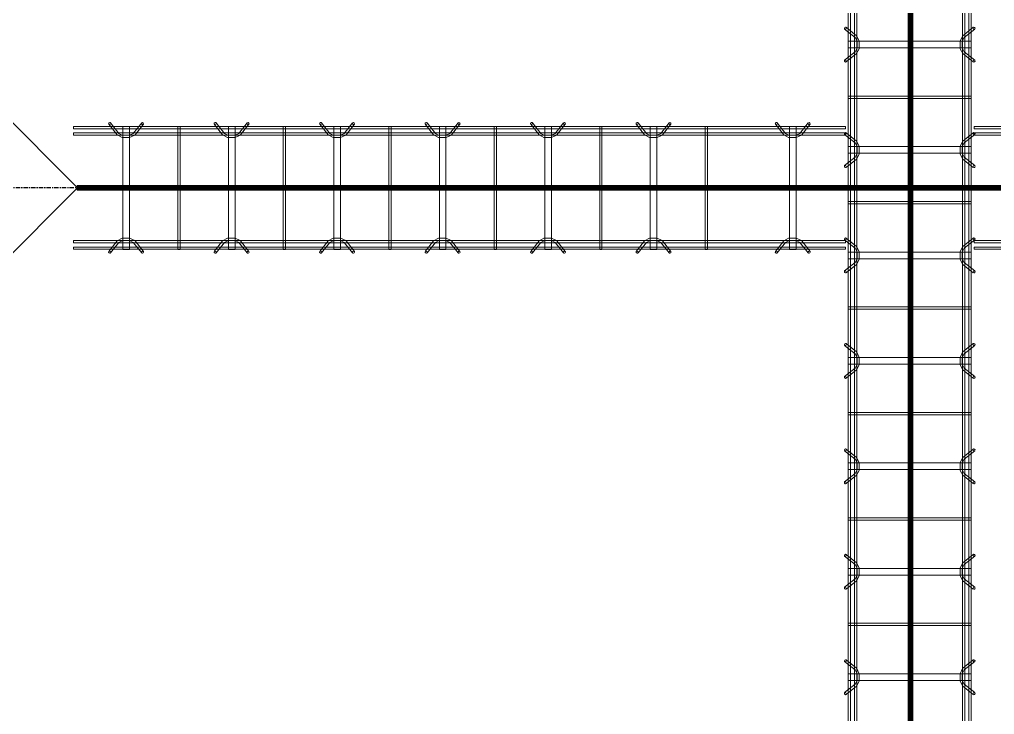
# Model space of a CAD drawing. Header units: inches. Extents: x -19229 to -222, y -6301 to 12387.
# Drawn here: x -2159.7 to -2048.8, y 10407.2 to 10486.4 of the extents above; entities that cross this region are included whole.
import ezdxf

# ---------------------------------------------------------------- set-up
doc = ezdxf.new("R2010")
doc.units = ezdxf.units.IN
doc.header["$MEASUREMENT"] = 0
doc.linetypes.add('Grid Line 1_2_', pattern=[0.875, 0.5, -0.125, 0.125, -0.125])
for name, color, linetype, lineweight in [('A-FLOR', 192, 'Continuous', 9), ('A-GENM', 13, 'Continuous', 9), ('S-BEAM', 12, 'Continuous', 9), ('S-GRID', 1, 'Continuous', 9)]:
    doc.layers.add(name, color=color, linetype=linetype, lineweight=lineweight)

# ---------------------------------------------------------------- blocks, each defined once
blk = doc.blocks.new('Dowel bar assembly - Dowel bar assembly-669756-SLAB ON GROUND JOINTS')
at = {"layer": 'S-BEAM'}
for p, q in [((508.02, 2.23), (508.97, 1.03)), ((509.18, 1.19), (508.23, 2.39)), ((511.76, 2.39), (510.81, 1.19)), ((511.01, 1.03), (511.96, 2.23)), ((520.02, 2.23), (520.97, 1.03)), ((521.18, 1.19), (520.23, 2.39)), ((523.76, 2.39), (522.81, 1.19)), ((523.01, 1.03), (523.96, 2.23)), ((532.02, 2.23), (532.97, 1.03)), ((533.18, 1.19), (532.23, 2.39)), ((535.76, 2.39), (534.81, 1.19)), ((535.01, 1.03), (535.96, 2.23)), ((544.02, 2.23), (544.97, 1.03)), ((545.18, 1.19), (544.23, 2.39)), ((547.76, 2.39), (546.81, 1.19)), ((547.01, 1.03), (547.96, 2.23)), ((556.02, 2.23), (556.97, 1.03)), ((557.18, 1.19), (556.23, 2.39)), ((559.76, 2.39), (558.81, 1.19)), ((559.01, 1.03), (559.96, 2.23)), ((568.02, 2.23), (568.97, 1.03)), ((569.18, 1.19), (568.23, 2.39)), ((571.76, 2.39), (570.81, 1.19)), ((571.01, 1.03), (571.96, 2.23)), ((580.02, 2.23), (580.97, 1.03)), ((581.18, 1.19), (580.23, 2.39)), ((583.76, 2.39), (582.81, 1.19)), ((583.01, 1.03), (583.96, 2.23)), ((2175, 1.98), (0, 1.98)), ((0, 1.72), (2175, 1.72)), ((2175, 1.25), (0, 1.25)), ((509.62, 1.99), (509.62, -12.01)), ((510.38, 1.99), (509.62, 1.99)), ((509.62, 1.99), (510.38, 1.99)), ((510.38, -12.01), (510.38, 1.99)), ((515.87, 1.99), (515.87, -12.01)), ((516.13, 1.99), (515.87, 1.99)), ((515.87, 1.99), (516.13, 1.99)), ((516.13, -12.01), (516.13, 1.99)), ((521.62, 1.99), (521.62, -12.01)), ((522.38, 1.99), (521.62, 1.99)), ((521.62, 1.99), (522.38, 1.99)), ((522.38, -12.01), (522.38, 1.99)), ((527.87, 1.99), (527.87, -12.01)), ((528.13, 1.99), (527.87, 1.99)), ((527.87, 1.99), (528.13, 1.99)), ((528.13, -12.01), (528.13, 1.99)), ((533.62, 1.99), (533.62, -12.01)), ((534.38, 1.99), (533.62, 1.99)), ((533.62, 1.99), (534.38, 1.99)), ((534.38, -12.01), (534.38, 1.99)), ((539.87, 1.99), (539.87, -12.01)), ((540.13, 1.99), (539.87, 1.99)), ((539.87, 1.99), (540.13, 1.99)), ((540.13, -12.01), (540.13, 1.99)), ((545.62, 1.99), (545.62, -12.01)), ((546.38, 1.99), (545.62, 1.99)), ((545.62, 1.99), (546.38, 1.99)), ((546.38, -12.01), (546.38, 1.99)), ((551.87, 1.99), (551.87, -12.01)), ((552.13, 1.99), (551.87, 1.99)), ((551.87, 1.99), (552.13, 1.99)), ((552.13, -12.01), (552.13, 1.99)), ((557.62, 1.99), (557.62, -12.01)), ((558.38, 1.99), (557.62, 1.99)), ((557.62, 1.99), (558.38, 1.99)), ((558.38, -12.01), (558.38, 1.99)), ((563.87, 1.99), (563.87, -12.01)), ((564.13, 1.99), (563.87, 1.99)), ((563.87, 1.99), (564.13, 1.99)), ((564.13, -12.01), (564.13, 1.99)), ((569.62, 1.99), (569.62, -12.01)), ((570.38, 1.99), (569.62, 1.99)), ((569.62, 1.99), (570.38, 1.99)), ((570.38, -12.01), (570.38, 1.99)), ((575.87, 1.99), (575.87, -12.01)), ((576.13, 1.99), (575.87, 1.99)), ((575.87, 1.99), (576.13, 1.99)), ((576.13, -12.01), (576.13, 1.99)), ((581.62, 1.99), (581.62, -12.01)), ((582.38, 1.99), (581.62, 1.99)), ((581.62, 1.99), (582.38, 1.99)), ((582.38, -12.01), (582.38, 1.99)), ((0, 0.99), (2175, 0.99)), ((2175, -11.01), (0, -11.01)), ((508.97, -11.05), (508.02, -12.25)), ((511.96, -12.25), (511.01, -11.05)), ((520.97, -11.05), (520.02, -12.25)), ((523.96, -12.25), (523.01, -11.05)), ((532.97, -11.05), (532.02, -12.25)), ((535.96, -12.25), (535.01, -11.05)), ((544.97, -11.05), (544.02, -12.25)), ((547.96, -12.25), (547.01, -11.05)), ((556.97, -11.05), (556.02, -12.25)), ((559.96, -12.25), (559.01, -11.05)), ((568.97, -11.05), (568.02, -12.25)), ((571.96, -12.25), (571.01, -11.05)), ((580.97, -11.05), (580.02, -12.25)), ((583.96, -12.25), (583.01, -11.05)), ((0, -11.27), (2175, -11.27)), ((2175, -11.74), (0, -11.74)), ((0, -12), (2175, -12)), ((508.23, -12.41), (509.18, -11.21)), ((510.38, -12.01), (509.62, -12.01)), ((509.62, -12.01), (510.38, -12.01)), ((510.81, -11.21), (511.76, -12.41)), ((516.13, -12.01), (515.87, -12.01)), ((515.87, -12.01), (516.13, -12.01)), ((520.23, -12.41), (521.18, -11.21)), ((522.38, -12.01), (521.62, -12.01)), ((521.62, -12.01), (522.38, -12.01)), ((522.81, -11.21), (523.76, -12.41)), ((528.13, -12.01), (527.87, -12.01)), ((527.87, -12.01), (528.13, -12.01)), ((532.23, -12.41), (533.18, -11.21)), ((534.38, -12.01), (533.62, -12.01)), ((533.62, -12.01), (534.38, -12.01)), ((534.81, -11.21), (535.76, -12.41)), ((540.13, -12.01), (539.87, -12.01)), ((539.87, -12.01), (540.13, -12.01)), ((544.23, -12.41), (545.18, -11.21)), ((546.38, -12.01), (545.62, -12.01)), ((545.62, -12.01), (546.38, -12.01)), ((546.81, -11.21), (547.76, -12.41)), ((552.13, -12.01), (551.87, -12.01)), ((551.87, -12.01), (552.13, -12.01)), ((556.23, -12.41), (557.18, -11.21)), ((558.38, -12.01), (557.62, -12.01)), ((557.62, -12.01), (558.38, -12.01)), ((558.81, -11.21), (559.76, -12.41)), ((564.13, -12.01), (563.87, -12.01)), ((563.87, -12.01), (564.13, -12.01)), ((568.23, -12.41), (569.18, -11.21)), ((570.38, -12.01), (569.62, -12.01)), ((569.62, -12.01), (570.38, -12.01)), ((570.81, -11.21), (571.76, -12.41)), ((576.13, -12.01), (575.87, -12.01)), ((575.87, -12.01), (576.13, -12.01)), ((580.23, -12.41), (581.18, -11.21)), ((582.38, -12.01), (581.62, -12.01)), ((581.62, -12.01), (582.38, -12.01)), ((582.81, -11.21), (583.76, -12.41))]:
    blk.add_line(p, q, dxfattribs=at)
at = {"layer": 'S-BEAM', "flags": 128}
for points in [[(509.18, 1.19), (509.62, 0.97), (510.38, 0.98), (510.81, 1.19)], [(521.18, 1.19), (521.62, 0.97), (522.38, 0.98), (522.81, 1.19)], [(533.18, 1.19), (533.62, 0.97), (534.38, 0.98), (534.81, 1.19)], [(545.18, 1.19), (545.62, 0.97), (546.38, 0.98), (546.81, 1.19)], [(557.18, 1.19), (557.62, 0.97), (558.38, 0.98), (558.81, 1.19)], [(569.18, 1.19), (569.62, 0.97), (570.38, 0.98), (570.81, 1.19)], [(581.18, 1.19), (581.62, 0.97), (582.38, 0.98), (582.81, 1.19)], [(508.97, 1.03), (509.53, 0.73), (510.39, 0.72), (510.97, 0.99), (511.01, 1.03)], [(520.97, 1.03), (521.53, 0.73), (522.39, 0.72), (522.97, 0.99), (523.01, 1.03)], [(532.97, 1.03), (533.53, 0.73), (534.39, 0.72), (534.97, 0.99), (535.01, 1.03)], [(544.97, 1.03), (545.53, 0.73), (546.39, 0.72), (546.97, 0.99), (547.01, 1.03)], [(556.97, 1.03), (557.53, 0.73), (558.39, 0.72), (558.97, 0.99), (559.01, 1.03)], [(568.97, 1.03), (569.53, 0.73), (570.39, 0.72), (570.97, 0.99), (571.01, 1.03)], [(580.97, 1.03), (581.53, 0.73), (582.39, 0.72), (582.97, 0.99), (583.01, 1.03)], [(508.97, -11.05), (509.53, -10.75), (510.39, -10.74), (510.97, -11.01), (511.01, -11.05)], [(509.18, -11.21), (509.62, -10.99), (510.38, -11), (510.81, -11.21)], [(520.97, -11.05), (521.53, -10.75), (522.39, -10.74), (522.97, -11.01), (523.01, -11.05)], [(521.18, -11.21), (521.62, -10.99), (522.38, -11), (522.81, -11.21)], [(532.97, -11.05), (533.53, -10.75), (534.39, -10.74), (534.97, -11.01), (535.01, -11.05)], [(533.18, -11.21), (533.62, -10.99), (534.38, -11), (534.81, -11.21)], [(544.97, -11.05), (545.53, -10.75), (546.39, -10.74), (546.97, -11.01), (547.01, -11.05)], [(545.18, -11.21), (545.62, -10.99), (546.38, -11), (546.81, -11.21)], [(556.97, -11.05), (557.53, -10.75), (558.39, -10.74), (558.97, -11.01), (559.01, -11.05)], [(557.18, -11.21), (557.62, -10.99), (558.38, -11), (558.81, -11.21)], [(568.97, -11.05), (569.53, -10.75), (570.39, -10.74), (570.97, -11.01), (571.01, -11.05)], [(569.18, -11.21), (569.62, -10.99), (570.38, -11), (570.81, -11.21)], [(580.97, -11.05), (581.53, -10.75), (582.39, -10.74), (582.97, -11.01), (583.01, -11.05)], [(581.18, -11.21), (581.62, -10.99), (582.38, -11), (582.81, -11.21)]]:
    blk.add_lwpolyline(points, dxfattribs=at)
at = {"layer": 'S-BEAM'}
for centre, major_axis, start_param, end_param in [((508.12, 2.31), (0.101, 0.08), 5.709265, 8.850858), ((508.12, 2.31), (0.101, 0.08), 2.567673, 5.709265), ((511.86, 2.31), (-0.101, 0.08), 3.715513, 6.857105), ((511.86, 2.31), (-0.101, 0.08), 0.57392, 3.715513), ((520.12, 2.31), (0.101, 0.08), 5.709265, 8.850858), ((520.12, 2.31), (0.101, 0.08), 2.567673, 5.709265), ((523.86, 2.31), (-0.101, 0.08), 3.715513, 6.857105), ((523.86, 2.31), (-0.101, 0.08), 0.57392, 3.715513), ((532.12, 2.31), (0.101, 0.08), 5.709265, 8.850858), ((532.12, 2.31), (0.101, 0.08), 2.567673, 5.709265), ((535.86, 2.31), (-0.101, 0.08), 3.715513, 6.857105), ((535.86, 2.31), (-0.101, 0.08), 0.57392, 3.715513), ((544.12, 2.31), (0.101, 0.08), 5.709265, 8.850858), ((544.12, 2.31), (0.101, 0.08), 2.567673, 5.709265), ((547.86, 2.31), (-0.101, 0.08), 3.715513, 6.857105), ((547.86, 2.31), (-0.101, 0.08), 0.57392, 3.715513), ((556.12, 2.31), (0.101, 0.08), 5.709265, 8.850858), ((556.12, 2.31), (0.101, 0.08), 2.567673, 5.709265), ((559.86, 2.31), (-0.101, 0.08), 3.715513, 6.857105), ((559.86, 2.31), (-0.101, 0.08), 0.57392, 3.715513), ((568.12, 2.31), (0.101, 0.08), 5.709265, 8.850858), ((568.12, 2.31), (0.101, 0.08), 2.567673, 5.709265), ((571.86, 2.31), (-0.101, 0.08), 3.715513, 6.857105), ((571.86, 2.31), (-0.101, 0.08), 0.57392, 3.715513), ((580.12, 2.31), (0.101, 0.08), 5.709265, 8.850858), ((580.12, 2.31), (0.101, 0.08), 2.567673, 5.709265), ((583.86, 2.31), (-0.101, 0.08), 3.715513, 6.857105), ((583.86, 2.31), (-0.101, 0.08), 0.57392, 3.715513), ((508.12, -12.33), (-0.101, 0.08), 3.715513, 6.857105), ((508.12, -12.33), (-0.101, 0.08), 0.57392, 3.715513), ((511.86, -12.33), (0.101, 0.08), 5.709265, 8.850858), ((511.86, -12.33), (0.101, 0.08), 2.567673, 5.709265), ((520.12, -12.33), (-0.101, 0.08), 3.715513, 6.857105), ((520.12, -12.33), (-0.101, 0.08), 0.57392, 3.715513), ((523.86, -12.33), (0.101, 0.08), 5.709265, 8.850858), ((523.86, -12.33), (0.101, 0.08), 2.567673, 5.709265), ((532.12, -12.33), (-0.101, 0.08), 3.715513, 6.857105), ((532.12, -12.33), (-0.101, 0.08), 0.57392, 3.715513), ((535.86, -12.33), (0.101, 0.08), 5.709265, 8.850858), ((535.86, -12.33), (0.101, 0.08), 2.567673, 5.709265), ((544.12, -12.33), (-0.101, 0.08), 3.715513, 6.857105), ((544.12, -12.33), (-0.101, 0.08), 0.57392, 3.715513), ((547.86, -12.33), (0.101, 0.08), 5.709265, 8.850858), ((547.86, -12.33), (0.101, 0.08), 2.567673, 5.709265), ((556.12, -12.33), (-0.101, 0.08), 3.715513, 6.857105), ((556.12, -12.33), (-0.101, 0.08), 0.57392, 3.715513), ((559.86, -12.33), (0.101, 0.08), 5.709265, 8.850858), ((559.86, -12.33), (0.101, 0.08), 2.567673, 5.709265), ((568.12, -12.33), (-0.101, 0.08), 3.715513, 6.857105), ((568.12, -12.33), (-0.101, 0.08), 0.57392, 3.715513), ((571.86, -12.33), (0.101, 0.08), 5.709265, 8.850858), ((571.86, -12.33), (0.101, 0.08), 2.567673, 5.709265), ((580.12, -12.33), (-0.101, 0.08), 3.715513, 6.857105), ((580.12, -12.33), (-0.101, 0.08), 0.57392, 3.715513), ((583.86, -12.33), (0.101, 0.08), 5.709265, 8.850858), ((583.86, -12.33), (0.101, 0.08), 2.567673, 5.709265)]:
    blk.add_ellipse(centre, major_axis=major_axis, ratio=0.816528, start_param=start_param, end_param=end_param, dxfattribs=at)
blk = doc.blocks.new('Dowel bar assembly - Dowel bar assembly-673280-SLAB ON GROUND JOINTS')
at = {"layer": 'S-BEAM'}
for p, q in [((4.02, 2.23), (4.97, 1.03)), ((5.18, 1.19), (4.23, 2.39)), ((7.76, 2.39), (6.81, 1.19)), ((7.01, 1.03), (7.96, 2.23)), ((16.02, 2.23), (16.97, 1.03)), ((17.18, 1.19), (16.23, 2.39)), ((19.76, 2.39), (18.81, 1.19)), ((19.01, 1.03), (19.96, 2.23)), ((28.02, 2.23), (28.97, 1.03)), ((29.18, 1.19), (28.23, 2.39)), ((31.76, 2.39), (30.81, 1.19)), ((31.01, 1.03), (31.96, 2.23)), ((40.02, 2.23), (40.97, 1.03)), ((41.18, 1.19), (40.23, 2.39)), ((43.76, 2.39), (42.81, 1.19)), ((43.01, 1.03), (43.96, 2.23)), ((52.02, 2.23), (52.97, 1.03)), ((53.18, 1.19), (52.23, 2.39)), ((55.76, 2.39), (54.81, 1.19)), ((55.01, 1.03), (55.96, 2.23)), ((64.02, 2.23), (64.97, 1.03)), ((65.18, 1.19), (64.23, 2.39)), ((67.76, 2.39), (66.81, 1.19)), ((67.01, 1.03), (67.96, 2.23)), ((79.86, 2.23), (80.81, 1.03)), ((81.01, 1.19), (80.06, 2.39)), ((83.6, 2.39), (82.65, 1.19)), ((82.85, 1.03), (83.8, 2.23)), ((87.84, 1.98), (0, 1.98)), ((0, 1.98), (0, 1.72)), ((0, 1.72), (0, 1.98)), ((0, 1.72), (87.84, 1.72)), ((87.84, 1.25), (0, 1.25)), ((0, 0.99), (0, 1.25)), ((0, 1.25), (0, 0.99)), ((5.63, 1.99), (5.63, -12.01)), ((6.38, 1.99), (5.63, 1.99)), ((5.63, 1.99), (6.38, 1.99)), ((6.38, -12.01), (6.38, 1.99)), ((11.87, 1.99), (11.87, -12.01)), ((12.13, 1.99), (11.87, 1.99)), ((11.87, 1.99), (12.13, 1.99)), ((12.13, -12.01), (12.13, 1.99)), ((17.63, 1.99), (17.63, -12.01)), ((18.38, 1.99), (17.63, 1.99)), ((17.63, 1.99), (18.38, 1.99)), ((18.38, -12.01), (18.38, 1.99)), ((23.87, 1.99), (23.87, -12.01)), ((24.13, 1.99), (23.87, 1.99)), ((23.87, 1.99), (24.13, 1.99)), ((24.13, -12.01), (24.13, 1.99)), ((29.63, 1.99), (29.63, -12.01)), ((30.38, 1.99), (29.63, 1.99)), ((29.63, 1.99), (30.38, 1.99)), ((30.38, -12.01), (30.38, 1.99)), ((35.87, 1.99), (35.87, -12.01)), ((36.13, 1.99), (35.87, 1.99)), ((35.87, 1.99), (36.13, 1.99)), ((36.13, -12.01), (36.13, 1.99)), ((41.63, 1.99), (41.63, -12.01)), ((42.38, 1.99), (41.63, 1.99)), ((41.63, 1.99), (42.38, 1.99)), ((42.38, -12.01), (42.38, 1.99)), ((47.87, 1.99), (47.87, -12.01)), ((48.13, 1.99), (47.87, 1.99)), ((47.87, 1.99), (48.13, 1.99)), ((48.13, -12.01), (48.13, 1.99)), ((53.63, 1.99), (53.63, -12.01)), ((54.38, 1.99), (53.63, 1.99)), ((53.63, 1.99), (54.38, 1.99)), ((54.38, -12.01), (54.38, 1.99)), ((59.87, 1.99), (59.87, -12.01)), ((60.13, 1.99), (59.87, 1.99)), ((59.87, 1.99), (60.13, 1.99)), ((60.13, -12.01), (60.13, 1.99)), ((65.63, 1.99), (65.63, -12.01)), ((66.38, 1.99), (65.63, 1.99)), ((65.63, 1.99), (66.38, 1.99)), ((66.38, -12.01), (66.38, 1.99)), ((71.87, 1.99), (71.87, -12.01)), ((72.13, 1.99), (71.87, 1.99)), ((71.87, 1.99), (72.13, 1.99)), ((72.13, -12.01), (72.13, 1.99)), ((81.46, 1.99), (81.46, -12.01)), ((82.21, 1.99), (81.46, 1.99)), ((81.46, 1.99), (82.21, 1.99)), ((82.21, -12.01), (82.21, 1.99)), ((87.84, 1.98), (87.84, 1.72)), ((87.84, 1.72), (87.84, 1.98)), ((87.84, 0.99), (87.84, 1.25)), ((87.84, 1.25), (87.84, 0.99)), ((0, 0.99), (87.84, 0.99)), ((87.84, -11.01), (0, -11.01)), ((0, -11.27), (0, -11.01)), ((0, -11.01), (0, -11.27)), ((4.97, -11.05), (4.02, -12.25)), ((7.96, -12.25), (7.01, -11.05)), ((16.97, -11.05), (16.02, -12.25)), ((19.96, -12.25), (19.01, -11.05)), ((28.97, -11.05), (28.02, -12.25)), ((31.96, -12.25), (31.01, -11.05)), ((40.97, -11.05), (40.02, -12.25)), ((43.96, -12.25), (43.01, -11.05)), ((52.97, -11.05), (52.02, -12.25)), ((55.96, -12.25), (55.01, -11.05)), ((64.97, -11.05), (64.02, -12.25)), ((67.96, -12.25), (67.01, -11.05)), ((80.81, -11.05), (79.86, -12.25)), ((83.8, -12.25), (82.85, -11.05)), ((87.84, -11.27), (87.84, -11.01)), ((87.84, -11.01), (87.84, -11.27)), ((0, -11.27), (87.84, -11.27)), ((87.84, -11.74), (0, -11.74)), ((0, -12), (0, -11.74)), ((0, -11.74), (0, -12)), ((0, -12), (87.84, -12)), ((4.23, -12.41), (5.18, -11.21)), ((6.38, -12.01), (5.63, -12.01)), ((5.63, -12.01), (6.38, -12.01)), ((6.81, -11.21), (7.76, -12.41)), ((12.13, -12.01), (11.87, -12.01)), ((11.87, -12.01), (12.13, -12.01)), ((16.23, -12.41), (17.18, -11.21)), ((18.38, -12.01), (17.63, -12.01)), ((17.63, -12.01), (18.38, -12.01)), ((18.81, -11.21), (19.76, -12.41)), ((24.13, -12.01), (23.87, -12.01)), ((23.87, -12.01), (24.13, -12.01)), ((28.23, -12.41), (29.18, -11.21)), ((30.38, -12.01), (29.63, -12.01)), ((29.63, -12.01), (30.38, -12.01)), ((30.81, -11.21), (31.76, -12.41)), ((36.13, -12.01), (35.87, -12.01)), ((35.87, -12.01), (36.13, -12.01)), ((40.23, -12.41), (41.18, -11.21)), ((42.38, -12.01), (41.63, -12.01)), ((41.63, -12.01), (42.38, -12.01)), ((42.81, -11.21), (43.76, -12.41)), ((48.13, -12.01), (47.87, -12.01)), ((47.87, -12.01), (48.13, -12.01)), ((52.23, -12.41), (53.18, -11.21)), ((54.38, -12.01), (53.63, -12.01)), ((53.63, -12.01), (54.38, -12.01)), ((54.81, -11.21), (55.76, -12.41)), ((60.13, -12.01), (59.87, -12.01)), ((59.87, -12.01), (60.13, -12.01)), ((64.23, -12.41), (65.18, -11.21)), ((66.38, -12.01), (65.63, -12.01)), ((65.63, -12.01), (66.38, -12.01)), ((66.81, -11.21), (67.76, -12.41)), ((72.13, -12.01), (71.87, -12.01)), ((71.87, -12.01), (72.13, -12.01)), ((80.06, -12.41), (81.01, -11.21)), ((82.21, -12.01), (81.46, -12.01)), ((81.46, -12.01), (82.21, -12.01)), ((82.65, -11.21), (83.6, -12.41)), ((87.84, -12), (87.84, -11.74)), ((87.84, -11.74), (87.84, -12))]:
    blk.add_line(p, q, dxfattribs=at)
at = {"layer": 'S-BEAM', "flags": 128}
for points in [[(5.18, 1.19), (5.62, 0.97), (6.38, 0.98), (6.81, 1.19)], [(17.18, 1.19), (17.62, 0.97), (18.38, 0.98), (18.81, 1.19)], [(29.18, 1.19), (29.62, 0.97), (30.38, 0.98), (30.81, 1.19)], [(41.18, 1.19), (41.62, 0.97), (42.38, 0.98), (42.81, 1.19)], [(53.18, 1.19), (53.62, 0.97), (54.38, 0.98), (54.81, 1.19)], [(65.18, 1.19), (65.62, 0.97), (66.38, 0.98), (66.81, 1.19)], [(81.01, 1.19), (81.46, 0.97), (82.22, 0.98), (82.65, 1.19)], [(4.97, 1.03), (5.53, 0.73), (6.39, 0.72), (6.97, 0.99), (7.01, 1.03)], [(16.97, 1.03), (17.53, 0.73), (18.39, 0.72), (18.97, 0.99), (19.01, 1.03)], [(28.97, 1.03), (29.53, 0.73), (30.39, 0.72), (30.97, 0.99), (31.01, 1.03)], [(40.97, 1.03), (41.53, 0.73), (42.39, 0.72), (42.97, 0.99), (43.01, 1.03)], [(52.97, 1.03), (53.53, 0.73), (54.39, 0.72), (54.97, 0.99), (55.01, 1.03)], [(64.97, 1.03), (65.53, 0.73), (66.39, 0.72), (66.97, 0.99), (67.01, 1.03)], [(80.81, 1.03), (81.36, 0.73), (82.22, 0.72), (82.81, 0.99), (82.85, 1.03)], [(4.97, -11.05), (5.53, -10.75), (6.39, -10.74), (6.97, -11.01), (7.01, -11.05)], [(5.18, -11.21), (5.62, -10.99), (6.38, -11), (6.81, -11.21)], [(16.97, -11.05), (17.53, -10.75), (18.39, -10.74), (18.97, -11.01), (19.01, -11.05)], [(17.18, -11.21), (17.62, -10.99), (18.38, -11), (18.81, -11.21)], [(28.97, -11.05), (29.53, -10.75), (30.39, -10.74), (30.97, -11.01), (31.01, -11.05)], [(29.18, -11.21), (29.62, -10.99), (30.38, -11), (30.81, -11.21)], [(40.97, -11.05), (41.53, -10.75), (42.39, -10.74), (42.97, -11.01), (43.01, -11.05)], [(41.18, -11.21), (41.62, -10.99), (42.38, -11), (42.81, -11.21)], [(52.97, -11.05), (53.53, -10.75), (54.39, -10.74), (54.97, -11.01), (55.01, -11.05)], [(53.18, -11.21), (53.62, -10.99), (54.38, -11), (54.81, -11.21)], [(64.97, -11.05), (65.53, -10.75), (66.39, -10.74), (66.97, -11.01), (67.01, -11.05)], [(65.18, -11.21), (65.62, -10.99), (66.38, -11), (66.81, -11.21)], [(80.81, -11.05), (81.36, -10.75), (82.22, -10.74), (82.81, -11.01), (82.85, -11.05)], [(81.01, -11.21), (81.46, -10.99), (82.22, -11), (82.65, -11.21)]]:
    blk.add_lwpolyline(points, dxfattribs=at)
at = {"layer": 'S-BEAM'}
for centre, major_axis, start_param, end_param in [((4.12, 2.31), (0.101, 0.08), 5.709265, 8.850858), ((4.12, 2.31), (0.101, 0.08), 2.567673, 5.709265), ((7.86, 2.31), (-0.101, 0.08), 3.715513, 6.857105), ((7.86, 2.31), (-0.101, 0.08), 0.57392, 3.715513), ((16.12, 2.31), (0.101, 0.08), 5.709265, 8.850858), ((16.12, 2.31), (0.101, 0.08), 2.567673, 5.709265), ((19.86, 2.31), (-0.101, 0.08), 3.715513, 6.857105), ((19.86, 2.31), (-0.101, 0.08), 0.57392, 3.715513), ((28.12, 2.31), (0.101, 0.08), 5.709265, 8.850858), ((28.12, 2.31), (0.101, 0.08), 2.567673, 5.709265), ((31.86, 2.31), (-0.101, 0.08), 3.715513, 6.857105), ((31.86, 2.31), (-0.101, 0.08), 0.57392, 3.715513), ((40.12, 2.31), (0.101, 0.08), 5.709265, 8.850858), ((40.12, 2.31), (0.101, 0.08), 2.567673, 5.709265), ((43.86, 2.31), (-0.101, 0.08), 3.715513, 6.857105), ((43.86, 2.31), (-0.101, 0.08), 0.57392, 3.715513), ((52.12, 2.31), (0.101, 0.08), 5.709265, 8.850858), ((52.12, 2.31), (0.101, 0.08), 2.567673, 5.709265), ((55.86, 2.31), (-0.101, 0.08), 3.715513, 6.857105), ((55.86, 2.31), (-0.101, 0.08), 0.57392, 3.715513), ((64.12, 2.31), (0.101, 0.08), 5.709265, 8.850858), ((64.12, 2.31), (0.101, 0.08), 2.567673, 5.709265), ((67.86, 2.31), (-0.101, 0.08), 3.715513, 6.857105), ((67.86, 2.31), (-0.101, 0.08), 0.57392, 3.715513), ((79.96, 2.31), (0.101, 0.08), 5.709265, 8.850858), ((79.96, 2.31), (0.101, 0.08), 2.567673, 5.709265), ((83.7, 2.31), (-0.101, 0.08), 3.715513, 6.857105), ((83.7, 2.31), (-0.101, 0.08), 0.57392, 3.715513), ((4.12, -12.33), (-0.101, 0.08), 3.715513, 6.857105), ((4.12, -12.33), (-0.101, 0.08), 0.57392, 3.715513), ((7.86, -12.33), (0.101, 0.08), 5.709265, 8.850858), ((7.86, -12.33), (0.101, 0.08), 2.567673, 5.709265), ((16.12, -12.33), (-0.101, 0.08), 3.715513, 6.857105), ((16.12, -12.33), (-0.101, 0.08), 0.57392, 3.715513), ((19.86, -12.33), (0.101, 0.08), 5.709265, 8.850858), ((19.86, -12.33), (0.101, 0.08), 2.567673, 5.709265), ((28.12, -12.33), (-0.101, 0.08), 3.715513, 6.857105), ((28.12, -12.33), (-0.101, 0.08), 0.57392, 3.715513), ((31.86, -12.33), (0.101, 0.08), 5.709265, 8.850858), ((31.86, -12.33), (0.101, 0.08), 2.567673, 5.709265), ((40.12, -12.33), (-0.101, 0.08), 3.715513, 6.857105), ((40.12, -12.33), (-0.101, 0.08), 0.57392, 3.715513), ((43.86, -12.33), (0.101, 0.08), 5.709265, 8.850858), ((43.86, -12.33), (0.101, 0.08), 2.567673, 5.709265), ((52.12, -12.33), (-0.101, 0.08), 3.715513, 6.857105), ((52.12, -12.33), (-0.101, 0.08), 0.57392, 3.715513), ((55.86, -12.33), (0.101, 0.08), 5.709265, 8.850858), ((55.86, -12.33), (0.101, 0.08), 2.567673, 5.709265), ((64.12, -12.33), (-0.101, 0.08), 3.715513, 6.857105), ((64.12, -12.33), (-0.101, 0.08), 0.57392, 3.715513), ((67.86, -12.33), (0.101, 0.08), 5.709265, 8.850858), ((67.86, -12.33), (0.101, 0.08), 2.567673, 5.709265), ((79.96, -12.33), (-0.101, 0.08), 3.715513, 6.857105), ((79.96, -12.33), (-0.101, 0.08), 0.57392, 3.715513), ((83.7, -12.33), (0.101, 0.08), 5.709265, 8.850858), ((83.7, -12.33), (0.101, 0.08), 2.567673, 5.709265)]:
    blk.add_ellipse(centre, major_axis=major_axis, ratio=0.816528, start_param=start_param, end_param=end_param, dxfattribs=at)
blk = doc.blocks.new('Dowel bar assembly - Dowel bar assembly-675810-SLAB ON GROUND JOINTS')
at = {"layer": 'S-BEAM'}
for p, q in [((4.02, 2.23), (4.97, 1.03)), ((5.18, 1.19), (4.23, 2.39)), ((7.76, 2.39), (6.81, 1.19)), ((7.01, 1.03), (7.96, 2.23)), ((16.02, 2.23), (16.97, 1.03)), ((17.18, 1.19), (16.23, 2.39)), ((19.76, 2.39), (18.81, 1.19)), ((19.01, 1.03), (19.96, 2.23)), ((28.02, 2.23), (28.97, 1.03)), ((29.18, 1.19), (28.23, 2.39)), ((31.76, 2.39), (30.81, 1.19)), ((31.01, 1.03), (31.96, 2.23)), ((40.02, 2.23), (40.97, 1.03)), ((41.18, 1.19), (40.23, 2.39)), ((43.76, 2.39), (42.81, 1.19)), ((43.01, 1.03), (43.96, 2.23)), ((52.02, 2.23), (52.97, 1.03)), ((53.18, 1.19), (52.23, 2.39)), ((55.76, 2.39), (54.81, 1.19)), ((55.01, 1.03), (55.96, 2.23)), ((64.02, 2.23), (64.97, 1.03)), ((65.18, 1.19), (64.23, 2.39)), ((67.76, 2.39), (66.81, 1.19)), ((67.01, 1.03), (67.96, 2.23)), ((76.02, 2.23), (76.97, 1.03)), ((77.18, 1.19), (76.23, 2.39)), ((79.76, 2.39), (78.81, 1.19)), ((79.01, 1.03), (79.96, 2.23)), ((88.02, 2.23), (88.97, 1.03)), ((89.18, 1.19), (88.23, 2.39)), ((91.76, 2.39), (90.81, 1.19)), ((91.01, 1.03), (91.96, 2.23)), ((99.52, 2.23), (100.47, 1.03)), ((100.68, 1.19), (99.73, 2.39)), ((103.26, 2.39), (102.31, 1.19)), ((102.51, 1.03), (103.46, 2.23)), ((107.5, 1.98), (0, 1.98)), ((0, 1.98), (0, 1.72)), ((0, 1.72), (0, 1.98)), ((0, 1.72), (107.5, 1.72)), ((107.5, 1.25), (0, 1.25)), ((0, 0.99), (0, 1.25)), ((0, 1.25), (0, 0.99)), ((5.63, 1.99), (5.63, -12.01)), ((6.38, 1.99), (5.63, 1.99)), ((5.63, 1.99), (6.38, 1.99)), ((6.38, -12.01), (6.38, 1.99)), ((11.87, 1.99), (11.87, -12.01)), ((12.13, 1.99), (11.87, 1.99)), ((11.87, 1.99), (12.13, 1.99)), ((12.13, -12.01), (12.13, 1.99)), ((17.63, 1.99), (17.63, -12.01)), ((18.38, 1.99), (17.63, 1.99)), ((17.63, 1.99), (18.38, 1.99)), ((18.38, -12.01), (18.38, 1.99)), ((23.87, 1.99), (23.87, -12.01)), ((24.13, 1.99), (23.87, 1.99)), ((23.87, 1.99), (24.13, 1.99)), ((24.13, -12.01), (24.13, 1.99)), ((29.63, 1.99), (29.63, -12.01)), ((30.38, 1.99), (29.63, 1.99)), ((29.63, 1.99), (30.38, 1.99)), ((30.38, -12.01), (30.38, 1.99)), ((35.87, 1.99), (35.87, -12.01)), ((36.13, 1.99), (35.87, 1.99)), ((35.87, 1.99), (36.13, 1.99)), ((36.13, -12.01), (36.13, 1.99)), ((41.63, 1.99), (41.63, -12.01)), ((42.38, 1.99), (41.63, 1.99)), ((41.63, 1.99), (42.38, 1.99)), ((42.38, -12.01), (42.38, 1.99)), ((47.87, 1.99), (47.87, -12.01)), ((48.13, 1.99), (47.87, 1.99)), ((47.87, 1.99), (48.13, 1.99)), ((48.13, -12.01), (48.13, 1.99)), ((53.63, 1.99), (53.63, -12.01)), ((54.38, 1.99), (53.63, 1.99)), ((53.63, 1.99), (54.38, 1.99)), ((54.38, -12.01), (54.38, 1.99)), ((59.87, 1.99), (59.87, -12.01)), ((60.13, 1.99), (59.87, 1.99)), ((59.87, 1.99), (60.13, 1.99)), ((60.13, -12.01), (60.13, 1.99)), ((65.63, 1.99), (65.63, -12.01)), ((66.38, 1.99), (65.63, 1.99)), ((65.63, 1.99), (66.38, 1.99)), ((66.38, -12.01), (66.38, 1.99)), ((71.87, 1.99), (71.87, -12.01)), ((72.13, 1.99), (71.87, 1.99)), ((71.87, 1.99), (72.13, 1.99)), ((72.13, -12.01), (72.13, 1.99)), ((77.63, 1.99), (77.63, -12.01)), ((78.38, 1.99), (77.63, 1.99)), ((77.63, 1.99), (78.38, 1.99)), ((78.38, -12.01), (78.38, 1.99)), ((83.87, 1.99), (83.87, -12.01)), ((84.13, 1.99), (83.87, 1.99)), ((83.87, 1.99), (84.13, 1.99)), ((84.13, -12.01), (84.13, 1.99)), ((89.63, 1.99), (89.63, -12.01)), ((90.38, 1.99), (89.63, 1.99)), ((89.63, 1.99), (90.38, 1.99)), ((90.38, -12.01), (90.38, 1.99)), ((95.87, 1.99), (95.87, -12.01)), ((96.13, 1.99), (95.87, 1.99)), ((95.87, 1.99), (96.13, 1.99)), ((96.13, -12.01), (96.13, 1.99)), ((101.13, 1.99), (101.13, -12.01)), ((101.88, 1.99), (101.13, 1.99)), ((101.13, 1.99), (101.88, 1.99)), ((101.88, -12.01), (101.88, 1.99)), ((107.5, 1.98), (107.5, 1.72)), ((107.5, 1.72), (107.5, 1.98)), ((107.5, 0.99), (107.5, 1.25)), ((107.5, 1.25), (107.5, 0.99)), ((0, 0.99), (107.5, 0.99)), ((107.5, -11.01), (0, -11.01)), ((0, -11.27), (0, -11.01)), ((0, -11.01), (0, -11.27)), ((4.97, -11.05), (4.02, -12.25)), ((7.96, -12.25), (7.01, -11.05)), ((16.97, -11.05), (16.02, -12.25)), ((19.96, -12.25), (19.01, -11.05)), ((28.97, -11.05), (28.02, -12.25)), ((31.96, -12.25), (31.01, -11.05)), ((40.97, -11.05), (40.02, -12.25)), ((43.96, -12.25), (43.01, -11.05)), ((52.97, -11.05), (52.02, -12.25)), ((55.96, -12.25), (55.01, -11.05)), ((64.97, -11.05), (64.02, -12.25)), ((67.96, -12.25), (67.01, -11.05)), ((76.97, -11.05), (76.02, -12.25)), ((79.96, -12.25), (79.01, -11.05)), ((88.97, -11.05), (88.02, -12.25)), ((91.96, -12.25), (91.01, -11.05)), ((100.47, -11.05), (99.52, -12.25)), ((103.46, -12.25), (102.51, -11.05)), ((107.5, -11.27), (107.5, -11.01)), ((107.5, -11.01), (107.5, -11.27)), ((0, -11.27), (107.5, -11.27)), ((107.5, -11.74), (0, -11.74)), ((0, -12), (0, -11.74)), ((0, -11.74), (0, -12)), ((0, -12), (107.5, -12)), ((4.23, -12.41), (5.18, -11.21)), ((6.38, -12.01), (5.63, -12.01)), ((5.63, -12.01), (6.38, -12.01)), ((6.81, -11.21), (7.76, -12.41)), ((12.13, -12.01), (11.87, -12.01)), ((11.87, -12.01), (12.13, -12.01)), ((16.23, -12.41), (17.18, -11.21)), ((18.38, -12.01), (17.63, -12.01)), ((17.63, -12.01), (18.38, -12.01)), ((18.81, -11.21), (19.76, -12.41)), ((24.13, -12.01), (23.87, -12.01)), ((23.87, -12.01), (24.13, -12.01)), ((28.23, -12.41), (29.18, -11.21)), ((30.38, -12.01), (29.63, -12.01)), ((29.63, -12.01), (30.38, -12.01)), ((30.81, -11.21), (31.76, -12.41)), ((36.13, -12.01), (35.87, -12.01)), ((35.87, -12.01), (36.13, -12.01)), ((40.23, -12.41), (41.18, -11.21)), ((42.38, -12.01), (41.63, -12.01)), ((41.63, -12.01), (42.38, -12.01)), ((42.81, -11.21), (43.76, -12.41)), ((48.13, -12.01), (47.87, -12.01)), ((47.87, -12.01), (48.13, -12.01)), ((52.23, -12.41), (53.18, -11.21)), ((54.38, -12.01), (53.63, -12.01)), ((53.63, -12.01), (54.38, -12.01)), ((54.81, -11.21), (55.76, -12.41)), ((60.13, -12.01), (59.87, -12.01)), ((59.87, -12.01), (60.13, -12.01)), ((64.23, -12.41), (65.18, -11.21)), ((66.38, -12.01), (65.63, -12.01)), ((65.63, -12.01), (66.38, -12.01)), ((66.81, -11.21), (67.76, -12.41)), ((72.13, -12.01), (71.87, -12.01)), ((71.87, -12.01), (72.13, -12.01)), ((76.23, -12.41), (77.18, -11.21)), ((78.38, -12.01), (77.63, -12.01)), ((77.63, -12.01), (78.38, -12.01)), ((78.81, -11.21), (79.76, -12.41)), ((84.13, -12.01), (83.87, -12.01)), ((83.87, -12.01), (84.13, -12.01)), ((88.23, -12.41), (89.18, -11.21)), ((90.38, -12.01), (89.63, -12.01)), ((89.63, -12.01), (90.38, -12.01)), ((90.81, -11.21), (91.76, -12.41)), ((96.13, -12.01), (95.87, -12.01)), ((95.87, -12.01), (96.13, -12.01)), ((99.73, -12.41), (100.68, -11.21)), ((101.88, -12.01), (101.13, -12.01)), ((101.13, -12.01), (101.88, -12.01)), ((102.31, -11.21), (103.26, -12.41)), ((107.5, -12), (107.5, -11.74)), ((107.5, -11.74), (107.5, -12))]:
    blk.add_line(p, q, dxfattribs=at)
at = {"layer": 'S-BEAM', "flags": 128}
for points in [[(5.18, 1.19), (5.62, 0.97), (6.38, 0.98), (6.81, 1.19)], [(17.18, 1.19), (17.62, 0.97), (18.38, 0.98), (18.81, 1.19)], [(29.18, 1.19), (29.62, 0.97), (30.38, 0.98), (30.81, 1.19)], [(41.18, 1.19), (41.62, 0.97), (42.38, 0.98), (42.81, 1.19)], [(53.18, 1.19), (53.62, 0.97), (54.38, 0.98), (54.81, 1.19)], [(65.18, 1.19), (65.62, 0.97), (66.38, 0.98), (66.81, 1.19)], [(77.18, 1.19), (77.62, 0.97), (78.38, 0.98), (78.81, 1.19)], [(89.18, 1.19), (89.62, 0.97), (90.38, 0.98), (90.81, 1.19)], [(100.68, 1.19), (101.12, 0.97), (101.88, 0.98), (102.31, 1.19)], [(4.97, 1.03), (5.53, 0.73), (6.39, 0.72), (6.97, 0.99), (7.01, 1.03)], [(16.97, 1.03), (17.53, 0.73), (18.39, 0.72), (18.97, 0.99), (19.01, 1.03)], [(28.97, 1.03), (29.53, 0.73), (30.39, 0.72), (30.97, 0.99), (31.01, 1.03)], [(40.97, 1.03), (41.53, 0.73), (42.39, 0.72), (42.97, 0.99), (43.01, 1.03)], [(52.97, 1.03), (53.53, 0.73), (54.39, 0.72), (54.97, 0.99), (55.01, 1.03)], [(64.97, 1.03), (65.53, 0.73), (66.39, 0.72), (66.97, 0.99), (67.01, 1.03)], [(76.97, 1.03), (77.53, 0.73), (78.39, 0.72), (78.97, 0.99), (79.01, 1.03)], [(88.97, 1.03), (89.53, 0.73), (90.39, 0.72), (90.97, 0.99), (91.01, 1.03)], [(100.47, 1.03), (101.03, 0.73), (101.89, 0.72), (102.47, 0.99), (102.51, 1.03)], [(4.97, -11.05), (5.53, -10.75), (6.39, -10.74), (6.97, -11.01), (7.01, -11.05)], [(5.18, -11.21), (5.62, -10.99), (6.38, -11), (6.81, -11.21)], [(16.97, -11.05), (17.53, -10.75), (18.39, -10.74), (18.97, -11.01), (19.01, -11.05)], [(17.18, -11.21), (17.62, -10.99), (18.38, -11), (18.81, -11.21)], [(28.97, -11.05), (29.53, -10.75), (30.39, -10.74), (30.97, -11.01), (31.01, -11.05)], [(29.18, -11.21), (29.62, -10.99), (30.38, -11), (30.81, -11.21)], [(40.97, -11.05), (41.53, -10.75), (42.39, -10.74), (42.97, -11.01), (43.01, -11.05)], [(41.18, -11.21), (41.62, -10.99), (42.38, -11), (42.81, -11.21)], [(52.97, -11.05), (53.53, -10.75), (54.39, -10.74), (54.97, -11.01), (55.01, -11.05)], [(53.18, -11.21), (53.62, -10.99), (54.38, -11), (54.81, -11.21)], [(64.97, -11.05), (65.53, -10.75), (66.39, -10.74), (66.97, -11.01), (67.01, -11.05)], [(65.18, -11.21), (65.62, -10.99), (66.38, -11), (66.81, -11.21)], [(76.97, -11.05), (77.53, -10.75), (78.39, -10.74), (78.97, -11.01), (79.01, -11.05)], [(77.18, -11.21), (77.62, -10.99), (78.38, -11), (78.81, -11.21)], [(88.97, -11.05), (89.53, -10.75), (90.39, -10.74), (90.97, -11.01), (91.01, -11.05)], [(89.18, -11.21), (89.62, -10.99), (90.38, -11), (90.81, -11.21)], [(100.47, -11.05), (101.03, -10.75), (101.89, -10.74), (102.47, -11.01), (102.51, -11.05)], [(100.68, -11.21), (101.12, -10.99), (101.88, -11), (102.31, -11.21)]]:
    blk.add_lwpolyline(points, dxfattribs=at)
at = {"layer": 'S-BEAM'}
for centre, major_axis, start_param, end_param in [((4.12, 2.31), (0.101, 0.08), 5.709265, 8.850858), ((4.12, 2.31), (0.101, 0.08), 2.567673, 5.709265), ((7.86, 2.31), (-0.101, 0.08), 3.715513, 6.857105), ((7.86, 2.31), (-0.101, 0.08), 0.57392, 3.715513), ((16.12, 2.31), (0.101, 0.08), 5.709265, 8.850858), ((16.12, 2.31), (0.101, 0.08), 2.567673, 5.709265), ((19.86, 2.31), (-0.101, 0.08), 3.715513, 6.857105), ((19.86, 2.31), (-0.101, 0.08), 0.57392, 3.715513), ((28.12, 2.31), (0.101, 0.08), 5.709265, 8.850858), ((28.12, 2.31), (0.101, 0.08), 2.567673, 5.709265), ((31.86, 2.31), (-0.101, 0.08), 3.715513, 6.857105), ((31.86, 2.31), (-0.101, 0.08), 0.57392, 3.715513), ((40.12, 2.31), (0.101, 0.08), 5.709265, 8.850858), ((40.12, 2.31), (0.101, 0.08), 2.567673, 5.709265), ((43.86, 2.31), (-0.101, 0.08), 3.715513, 6.857105), ((43.86, 2.31), (-0.101, 0.08), 0.57392, 3.715513), ((52.12, 2.31), (0.101, 0.08), 5.709265, 8.850858), ((52.12, 2.31), (0.101, 0.08), 2.567673, 5.709265), ((55.86, 2.31), (-0.101, 0.08), 3.715513, 6.857105), ((55.86, 2.31), (-0.101, 0.08), 0.57392, 3.715513), ((64.12, 2.31), (0.101, 0.08), 5.709265, 8.850858), ((64.12, 2.31), (0.101, 0.08), 2.567673, 5.709265), ((67.86, 2.31), (-0.101, 0.08), 3.715513, 6.857105), ((67.86, 2.31), (-0.101, 0.08), 0.57392, 3.715513), ((76.12, 2.31), (0.101, 0.08), 5.709265, 8.850858), ((76.12, 2.31), (0.101, 0.08), 2.567673, 5.709265), ((79.86, 2.31), (-0.101, 0.08), 3.715513, 6.857105), ((79.86, 2.31), (-0.101, 0.08), 0.57392, 3.715513), ((88.12, 2.31), (0.101, 0.08), 5.709265, 8.850858), ((88.12, 2.31), (0.101, 0.08), 2.567673, 5.709265), ((91.86, 2.31), (-0.101, 0.08), 3.715513, 6.857105), ((91.86, 2.31), (-0.101, 0.08), 0.57392, 3.715513), ((99.62, 2.31), (0.101, 0.08), 5.709265, 8.850858), ((99.62, 2.31), (0.101, 0.08), 2.567673, 5.709265), ((103.36, 2.31), (-0.101, 0.08), 3.715513, 6.857105), ((103.36, 2.31), (-0.101, 0.08), 0.57392, 3.715513), ((4.12, -12.33), (-0.101, 0.08), 3.715513, 6.857105), ((4.12, -12.33), (-0.101, 0.08), 0.57392, 3.715513), ((7.86, -12.33), (0.101, 0.08), 5.709265, 8.850858), ((7.86, -12.33), (0.101, 0.08), 2.567673, 5.709265), ((16.12, -12.33), (-0.101, 0.08), 3.715513, 6.857105), ((16.12, -12.33), (-0.101, 0.08), 0.57392, 3.715513), ((19.86, -12.33), (0.101, 0.08), 5.709265, 8.850858), ((19.86, -12.33), (0.101, 0.08), 2.567673, 5.709265), ((28.12, -12.33), (-0.101, 0.08), 3.715513, 6.857105), ((28.12, -12.33), (-0.101, 0.08), 0.57392, 3.715513), ((31.86, -12.33), (0.101, 0.08), 5.709265, 8.850858), ((31.86, -12.33), (0.101, 0.08), 2.567673, 5.709265), ((40.12, -12.33), (-0.101, 0.08), 3.715513, 6.857105), ((40.12, -12.33), (-0.101, 0.08), 0.57392, 3.715513), ((43.86, -12.33), (0.101, 0.08), 5.709265, 8.850858), ((43.86, -12.33), (0.101, 0.08), 2.567673, 5.709265), ((52.12, -12.33), (-0.101, 0.08), 3.715513, 6.857105), ((52.12, -12.33), (-0.101, 0.08), 0.57392, 3.715513), ((55.86, -12.33), (0.101, 0.08), 5.709265, 8.850858), ((55.86, -12.33), (0.101, 0.08), 2.567673, 5.709265), ((64.12, -12.33), (-0.101, 0.08), 3.715513, 6.857105), ((64.12, -12.33), (-0.101, 0.08), 0.57392, 3.715513), ((67.86, -12.33), (0.101, 0.08), 5.709265, 8.850858), ((67.86, -12.33), (0.101, 0.08), 2.567673, 5.709265), ((76.12, -12.33), (-0.101, 0.08), 3.715513, 6.857105), ((76.12, -12.33), (-0.101, 0.08), 0.57392, 3.715513), ((79.86, -12.33), (0.101, 0.08), 5.709265, 8.850858), ((79.86, -12.33), (0.101, 0.08), 2.567673, 5.709265), ((88.12, -12.33), (-0.101, 0.08), 3.715513, 6.857105), ((88.12, -12.33), (-0.101, 0.08), 0.57392, 3.715513), ((91.86, -12.33), (0.101, 0.08), 5.709265, 8.850858), ((91.86, -12.33), (0.101, 0.08), 2.567673, 5.709265), ((99.62, -12.33), (-0.101, 0.08), 3.715513, 6.857105), ((99.62, -12.33), (-0.101, 0.08), 0.57392, 3.715513), ((103.36, -12.33), (0.101, 0.08), 5.709265, 8.850858), ((103.36, -12.33), (0.101, 0.08), 2.567673, 5.709265)]:
    blk.add_ellipse(centre, major_axis=major_axis, ratio=0.816528, start_param=start_param, end_param=end_param, dxfattribs=at)

msp = doc.modelspace()

# ---------------------------------------------------------------- linework, layer by layer
at = {"layer": 'A-FLOR'}
for p, q in [((-2153.0811, 10467.1894), (-2173.32374, 10487.43204)), ((-2173.32374, 10487.43194), (-2153.0811, 10467.1893)), ((-2173.32374, 10446.94676), (-2153.0811, 10467.1894)), ((-2153.0811, 10467.1893), (-2173.32374, 10446.94666))]:
    msp.add_line(p, q, dxfattribs=at)
at = {"layer": 'A-GENM'}
for p, q in [((-2058.58036, 9901.1894), (-2058.58036, 12077.1894)), ((-2058.52059, 12077.1894), (-2058.52059, 9901.1894)), ((-2058.52059, 12077.1894), (-2058.52059, 9901.1894)), ((-2058.50273, 12077.1894), (-2058.50273, 9901.1894)), ((-2058.49348, 9901.1894), (-2058.49348, 12077.1894)), ((-2058.48122, 9901.1894), (-2058.48122, 12077.1894)), ((-2058.48122, 12077.1894), (-2058.48122, 9901.1894)), ((-2058.41585, 9901.1894), (-2058.41585, 12077.1894)), ((-2058.36718, 9901.1894), (-2058.36718, 12077.1894)), ((-2058.2803, 12077.1894), (-2058.2803, 9901.1894)), ((-2058.16626, 9901.1894), (-2058.16626, 12077.1894)), ((-2058.16626, 9901.1894), (-2058.16626, 12077.1894)), ((-2058.15869, 9901.1894), (-2058.15869, 12077.1894)), ((-2058.15717, 9901.1894), (-2058.15717, 12077.1894)), ((-2058.12689, 12077.1894), (-2058.12689, 9901.1894)), ((-2058.12689, 12077.1894), (-2058.12689, 9901.1894)), ((-2058.07181, 9901.1894), (-2058.07181, 12077.1894)), ((-2058.07029, 9901.1894), (-2058.07029, 12077.1894)), ((-2153.127, 10467.24772), (-2153.127, 10467.45773)), ((-2153.127, 10467.45773), (-2153.127, 10467.03453)), ((-1943.32374, 10467.45773), (-2153.127, 10467.45773)), ((-2153.127, 10467.03453), (-2153.127, 10467.45621)), ((-2153.127, 10467.45621), (-2153.127, 10467.11217)), ((-1943.32374, 10467.45621), (-2153.127, 10467.45621)), ((-2153.127, 10467.23284), (-2153.127, 10467.44285)), ((-2153.127, 10467.44285), (-2153.127, 10467.01965)), ((-1943.32374, 10467.44285), (-2153.127, 10467.44285)), ((-2153.127, 10467.01965), (-2153.127, 10467.44133)), ((-2153.127, 10467.44133), (-2153.127, 10467.09729)), ((-1943.32374, 10467.44133), (-2153.127, 10467.44133)), ((-2153.127, 10467.00743), (-2153.127, 10467.40113)), ((-2153.127, 10467.40113), (-2153.127, 10467.36176)), ((-2153.127, 10467.40113), (-1943.32374, 10467.40113)), ((-2153.127, 10467.40113), (-1943.32374, 10467.40113)), ((-2153.127, 10466.99255), (-2153.127, 10467.38625)), ((-2153.127, 10467.38625), (-2153.127, 10467.34688)), ((-2153.127, 10467.38625), (-1943.32374, 10467.38625)), ((-2153.127, 10467.38625), (-1943.32374, 10467.38625)), ((-2153.127, 10466.94765), (-2153.127, 10467.37085)), ((-2153.127, 10467.37085), (-2153.127, 10467.16084)), ((-1943.32374, 10467.37085), (-2153.127, 10467.37085)), ((-2153.127, 10467.02529), (-2153.127, 10467.36933)), ((-2153.127, 10467.36933), (-2153.127, 10466.94765)), ((-1943.32374, 10467.36933), (-2153.127, 10467.36933)), ((-2153.127, 10467.36176), (-2153.127, 10467.0468)), ((-1943.32374, 10467.36176), (-2153.127, 10467.36176)), ((-1943.32374, 10467.36176), (-2153.127, 10467.36176)), ((-2153.127, 10466.93277), (-2153.127, 10467.35597)), ((-2153.127, 10467.35597), (-2153.127, 10467.14596)), ((-1943.32374, 10467.35597), (-2153.127, 10467.35597)), ((-2153.127, 10467.01041), (-2153.127, 10467.35445)), ((-2153.127, 10467.35445), (-2153.127, 10466.93277)), ((-1943.32374, 10467.35445), (-2153.127, 10467.35445)), ((-2153.127, 10467.34688), (-2153.127, 10467.03192)), ((-1943.32374, 10467.34688), (-2153.127, 10467.34688)), ((-1943.32374, 10467.34688), (-2153.127, 10467.34688)), ((-2153.127, 10467.16084), (-2153.127, 10467.24772)), ((-2153.127, 10467.24772), (-1943.32374, 10467.24772)), ((-2153.127, 10467.14596), (-2153.127, 10467.23284)), ((-2153.127, 10467.23284), (-1943.32374, 10467.23284)), ((-1943.32374, 10467.16084), (-2153.127, 10467.16084)), ((-1943.32374, 10467.14596), (-2153.127, 10467.14596)), ((-2153.127, 10467.11217), (-2153.127, 10467.02529)), ((-1943.32374, 10467.11217), (-2153.127, 10467.11217)), ((-2153.127, 10467.09729), (-2153.127, 10467.01041)), ((-1943.32374, 10467.09729), (-2153.127, 10467.09729)), ((-2153.127, 10467.0468), (-2153.127, 10467.00743)), ((-1943.32374, 10467.0468), (-2153.127, 10467.0468)), ((-2153.127, 10467.0468), (-1943.32374, 10467.0468)), ((-1943.32374, 10467.03453), (-2153.127, 10467.03453)), ((-2153.127, 10467.03192), (-2153.127, 10466.99255)), ((-1943.32374, 10467.03192), (-2153.127, 10467.03192)), ((-2153.127, 10467.03192), (-1943.32374, 10467.03192)), ((-2153.127, 10467.02529), (-1943.32374, 10467.02529)), ((-1943.32374, 10467.01965), (-2153.127, 10467.01965)), ((-2153.127, 10467.01041), (-1943.32374, 10467.01041)), ((-2153.127, 10467.00743), (-1943.32374, 10467.00743)), ((-2153.127, 10467.00743), (-1943.32374, 10467.00743)), ((-2153.127, 10466.99255), (-1943.32374, 10466.99255)), ((-2153.127, 10466.99255), (-1943.32374, 10466.99255)), ((-1943.32374, 10466.94765), (-2153.127, 10466.94765)), ((-1943.32374, 10466.93277), (-2153.127, 10466.93277))]:
    msp.add_line(p, q, dxfattribs=at)
at = {"layer": 'S-GRID', "linetype": 'Grid Line 1_2_', "lineweight": 30}
msp.add_line((-1777.2452, 10467.1894), (-4038.05123, 10467.1894), dxfattribs=at)

# ---------------------------------------------------------------- block references
at = {"layer": 'S-BEAM', "rotation": 89.99999999999991}
msp.add_blockref('Dowel bar assembly - Dowel bar assembly-669756-SLAB ON GROUND JOINTS', (-2063.43092, 9901.50636), dxfattribs=at)
at = {"layer": 'S-BEAM'}
for name, p in [('Dowel bar assembly - Dowel bar assembly-673280-SLAB ON GROUND JOINTS', (-2153.55578, 10472.19959)), ('Dowel bar assembly - Dowel bar assembly-675810-SLAB ON GROUND JOINTS', (-2051.0767, 10472.19959))]:
    msp.add_blockref(name, p, dxfattribs=at)

doc.saveas('drawing.dxf')
